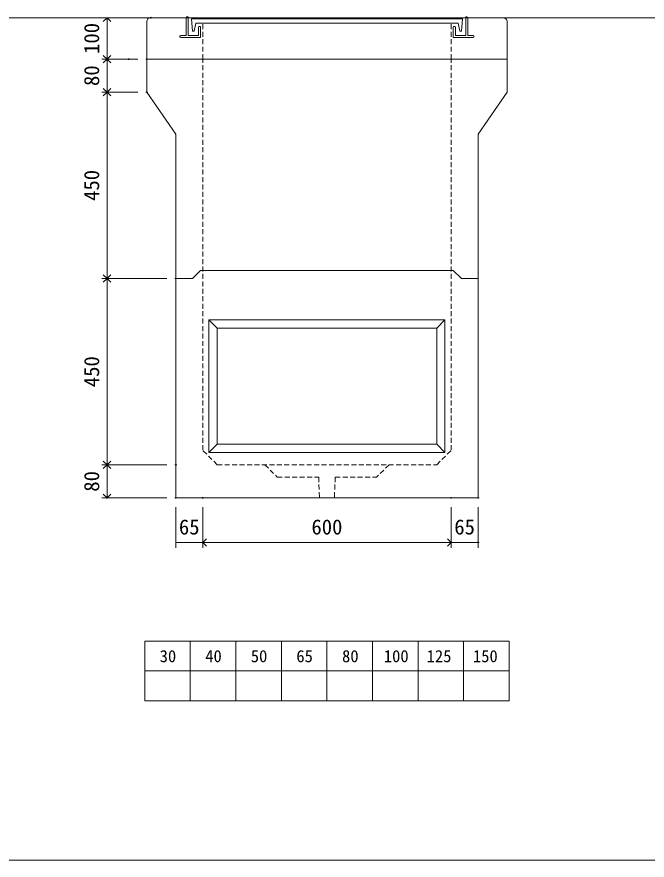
# Model space of a CAD drawing. Units: millimetres, scale not verified. Extents: x -4890 to 18495, y -2286 to 2286.
# Drawn here: x 1846 to 3368, y -1989 to 48 of the extents above; entities that cross this region are included whole.
import ezdxf
from ezdxf.enums import TextEntityAlignment as Align

# ---------------------------------------------------------------- set-up
doc = ezdxf.new("R2010")
doc.units = ezdxf.units.MM
doc.header["$LTSCALE"] = 10
doc.header["$PDMODE"] = 32
doc.header["$PDSIZE"] = 2
doc.linetypes.add('DASHED1', pattern=[1.8, 1.2, -0.6])
doc.layers.add('0-1_Defpoints', color=7, linetype='Continuous')
for name, color, linetype, lineweight in [('0-2_waku', 7, 'Continuous', 18), ('0-3_gaikei', 7, 'Continuous', 18), ('0-4_kakure', 7, 'DASHED1', 5), ('0-5_sunpou', 7, 'Continuous', 5), ('0-9_uchigawa', 6, 'Continuous', 18), ('0-B_futa', 3, 'Continuous', 18), ('0-C_GL', 4, 'Continuous', 18), ('0-E_文字１', 7, 'Continuous', 18)]:
    doc.layers.add(name, color=color, linetype=linetype, lineweight=lineweight)
doc.styles.add('ＭＳ ゴシック', font='')
doc.styles.get('ＭＳ ゴシック').set_extended_font_data('MS Gothic')

# ---------------------------------------------------------------- blocks, each defined once
blk = doc.blocks.new('D31')
at = {"layer": '0-1_Defpoints'}
for p in [(3677.32, 1104.36), (3742.32, 1104.36), (3742.32, 996.89)]:
    blk.add_point(p, dxfattribs=at)
at = {"layer": '0-5_sunpou'}
for p, q in [((3677.32, 1082.36), (3677.32, 983.89)), ((3742.32, 1082.36), (3742.32, 983.89)), ((3677.32, 996.89), (3742.32, 996.89))]:
    blk.add_line(p, q, dxfattribs=at)
at = {"layer": '0-5_sunpou', "style": 'ＭＳ ゴシック'}
blk.add_text('65', height=36.66, dxfattribs=at).set_placement((3684.82, 1004.89), align=Align.BOTTOM_LEFT)
blk = doc.blocks.new('_Open90')
at = {"layer": '0-5_sunpou'}
blk.add_line((0, 0), (-1, 0), dxfattribs=at)
blk.add_lwpolyline([(-0.5, 0.5), (0, 0), (-0.5, -0.5)], dxfattribs=at)
blk = doc.blocks.new('D32')
at = {"layer": '0-1_Defpoints'}
for p in [(3742.32, 1104.36), (4342.32, 1104.36), (4342.32, 996.89)]:
    blk.add_point(p, dxfattribs=at)
at = {"layer": '0-5_sunpou'}
for p, q in [((3742.32, 1082.36), (3742.32, 983.89)), ((4342.32, 1082.36), (4342.32, 983.89)), ((3760.32, 996.89), (4324.32, 996.89))]:
    blk.add_line(p, q, dxfattribs=at)
at = {"layer": '0-5_sunpou', "xscale": 18, "yscale": 18, "rotation": 180}
blk.add_blockref('_Open90', (3742.32, 996.89), dxfattribs=at)
at = {"layer": '0-5_sunpou', "xscale": 18, "yscale": 18}
blk.add_blockref('_Open90', (4342.32, 996.89), dxfattribs=at)
at = {"layer": '0-5_sunpou', "style": 'ＭＳ ゴシック'}
blk.add_text('600', height=36.66, dxfattribs=at).set_placement((4004.82, 1004.89), align=Align.BOTTOM_LEFT)
blk = doc.blocks.new('D33')
at = {"layer": '0-1_Defpoints'}
for p in [(4342.32, 1104.36), (4407.32, 1104.36), (4407.32, 996.89)]:
    blk.add_point(p, dxfattribs=at)
at = {"layer": '0-5_sunpou'}
for p, q in [((4342.32, 1082.36), (4342.32, 983.89)), ((4407.32, 1082.36), (4407.32, 983.89)), ((4342.32, 996.89), (4407.32, 996.89))]:
    blk.add_line(p, q, dxfattribs=at)
at = {"layer": '0-5_sunpou', "style": 'ＭＳ ゴシック'}
blk.add_text('65', height=36.66, dxfattribs=at).set_placement((4349.82, 1004.89), align=Align.BOTTOM_LEFT)
blk = doc.blocks.new('D34')
at = {"layer": '0-1_Defpoints'}
for p in [(3617.32, 2264.36), (3511.29, 2164.36), (3563.32, 2164.36)]:
    blk.add_point(p, dxfattribs=at)
at = {"layer": '0-5_sunpou'}
for p, q in [((3595.32, 2264.36), (3498.29, 2264.36)), ((3511.29, 2246.36), (3511.29, 2182.36)), ((3541.32, 2164.36), (3498.29, 2164.36))]:
    blk.add_line(p, q, dxfattribs=at)
at = {"layer": '0-5_sunpou', "xscale": 18, "yscale": 18}
for p, rotation in [((3511.29, 2264.36), 90), ((3511.29, 2164.36), 270)]:
    blk.add_blockref('_Open90', p, dxfattribs=dict(at, rotation=rotation))
at = {"layer": '0-5_sunpou', "style": 'ＭＳ ゴシック'}
blk.add_text('100', height=36.66, rotation=90, dxfattribs=at).set_placement((3503.29, 2176.86), align=Align.BOTTOM_LEFT)
blk = doc.blocks.new('D35')
at = {"layer": '0-1_Defpoints'}
for p in [(3607.32, 2164.36), (3511.29, 2084.36), (3607.32, 2084.36)]:
    blk.add_point(p, dxfattribs=at)
at = {"layer": '0-5_sunpou'}
for p, q in [((3585.32, 2164.36), (3498.29, 2164.36)), ((3511.29, 2146.36), (3511.29, 2102.36)), ((3585.32, 2084.36), (3498.29, 2084.36))]:
    blk.add_line(p, q, dxfattribs=at)
at = {"layer": '0-5_sunpou', "xscale": 18, "yscale": 18}
for p, rotation in [((3511.29, 2164.36), 90), ((3511.29, 2084.36), 270)]:
    blk.add_blockref('_Open90', p, dxfattribs=dict(at, rotation=rotation))
at = {"layer": '0-5_sunpou', "style": 'ＭＳ ゴシック'}
blk.add_text('80', height=36.66, rotation=90, dxfattribs=at).set_placement((3503.29, 2099.36), align=Align.BOTTOM_LEFT)
blk = doc.blocks.new('D36')
at = {"layer": '0-1_Defpoints'}
for p in [(3607.32, 2084.36), (3511.29, 1634.36), (3677.32, 1634.36)]:
    blk.add_point(p, dxfattribs=at)
at = {"layer": '0-5_sunpou'}
for p, q in [((3585.32, 2084.36), (3498.29, 2084.36)), ((3511.29, 2066.36), (3511.29, 1652.36)), ((3655.32, 1634.36), (3498.29, 1634.36))]:
    blk.add_line(p, q, dxfattribs=at)
at = {"layer": '0-5_sunpou', "xscale": 18, "yscale": 18}
for p, rotation in [((3511.29, 2084.36), 90), ((3511.29, 1634.36), 270)]:
    blk.add_blockref('_Open90', p, dxfattribs=dict(at, rotation=rotation))
at = {"layer": '0-5_sunpou', "style": 'ＭＳ ゴシック'}
blk.add_text('450', height=36.66, rotation=90, dxfattribs=at).set_placement((3503.29, 1821.86), align=Align.BOTTOM_LEFT)
blk = doc.blocks.new('D37')
at = {"layer": '0-1_Defpoints'}
for p in [(3677.32, 1634.36), (3511.29, 1184.36), (3677.32, 1184.36)]:
    blk.add_point(p, dxfattribs=at)
at = {"layer": '0-5_sunpou'}
for p, q in [((3655.32, 1634.36), (3498.29, 1634.36)), ((3511.29, 1616.36), (3511.29, 1202.36)), ((3655.32, 1184.36), (3498.29, 1184.36))]:
    blk.add_line(p, q, dxfattribs=at)
at = {"layer": '0-5_sunpou', "xscale": 18, "yscale": 18}
for p, rotation in [((3511.29, 1634.36), 90), ((3511.29, 1184.36), 270)]:
    blk.add_blockref('_Open90', p, dxfattribs=dict(at, rotation=rotation))
at = {"layer": '0-5_sunpou', "style": 'ＭＳ ゴシック'}
blk.add_text('450', height=36.66, rotation=90, dxfattribs=at).set_placement((3503.29, 1371.86), align=Align.BOTTOM_LEFT)
blk = doc.blocks.new('D38')
at = {"layer": '0-1_Defpoints'}
for p in [(3677.32, 1184.36), (3511.29, 1104.36), (3677.32, 1104.36)]:
    blk.add_point(p, dxfattribs=at)
at = {"layer": '0-5_sunpou'}
for p, q in [((3655.32, 1184.36), (3498.29, 1184.36)), ((3511.29, 1166.36), (3511.29, 1122.36)), ((3655.32, 1104.36), (3498.29, 1104.36))]:
    blk.add_line(p, q, dxfattribs=at)
at = {"layer": '0-5_sunpou', "xscale": 18, "yscale": 18}
for p, rotation in [((3511.29, 1184.36), 90), ((3511.29, 1104.36), 270)]:
    blk.add_blockref('_Open90', p, dxfattribs=dict(at, rotation=rotation))
at = {"layer": '0-5_sunpou', "style": 'ＭＳ ゴシック'}
blk.add_text('80', height=36.66, rotation=90, dxfattribs=at).set_placement((3503.29, 1119.36), align=Align.BOTTOM_LEFT)

msp = doc.modelspace()

# ---------------------------------------------------------------- linework, layer by layer
at = {"layer": '0-2_waku'}
for p, q in [((2155, -1459.66), (2155, -1603.66)), ((2155, -1459.66), (2155, -1603.66)), ((2155, -1459.66), (2155, -1603.66)), ((2155, -1459.66), (2155, -1603.66)), ((2155, -1459.66), (3035, -1459.66)), ((2265, -1459.66), (2265, -1603.66)), ((2375, -1459.66), (2375, -1603.66)), ((2375, -1459.66), (2375, -1603.66)), ((2485, -1459.66), (2485, -1603.66)), ((2595, -1459.66), (2595, -1603.66)), ((2705, -1459.66), (2705, -1603.66)), ((2815, -1459.66), (2815, -1603.66)), ((2925, -1459.66), (2925, -1603.66)), ((3035, -1459.66), (3035, -1603.66)), ((2155, -1531.66), (3035, -1531.66)), ((2155, -1603.66), (3035, -1603.66)), ((-1230, -1988.66), (4890, -1988.66)), ((-1230, -1988.66), (4890, -1988.66))]:
    msp.add_line(p, q, dxfattribs=at)
at = {"layer": '0-3_gaikei'}
for p, q in [((2170, 46.34), (2255, 46.34)), ((2935, 46.34), (3020, 46.34)), ((2160, -53.66), (2160, 36.34)), ((3030, -53.66), (3030, 36.34)), ((2160, -53.66), (2160, -133.66)), ((2160, -53.66), (3030, -53.66)), ((3030, -53.66), (3030, -133.66)), ((2230, -234.66), (2160, -133.66)), ((2960, -234.66), (3030, -133.66)), ((2230, -1113.66), (2230, -234.66)), ((2960, -234.66), (2960, -283.66)), ((2960, -1113.66), (2960, -234.66)), ((2290, -564.66), (2270, -583.66)), ((2290, -564.66), (2270, -583.66)), ((2290, -564.66), (2270, -583.66)), ((2290, -564.66), (2900, -564.66)), ((2920, -583.66), (2900, -564.66)), ((2230, -583.66), (2270, -583.66)), ((2230, -583.66), (2270, -583.66)), ((2230, -583.66), (2270, -583.66)), ((2920, -583.66), (2960, -583.66)), ((2960, -583.66), (2920, -583.66)), ((2960, -583.66), (2920, -583.66)), ((2960, -583.66), (2920, -583.66)), ((2230, -1113.66), (2960, -1113.66)), ((2230, -1113.66), (2960, -1113.66))]:
    msp.add_line(p, q, dxfattribs=at)
for points in [[(2920, -583.66), (2900, -564.66), (2920, -583.66)], [(2920, -583.66), (2960, -583.66), (2920, -583.66)]]:
    msp.add_lwpolyline(points, dxfattribs=at)
for centre, radius, start, end in [((2169.42, 36.92), 9.44, 86.47383, 183.52617), ((3020.33, 36.67), 9.68, 358.04251, 91.95749)]:
    msp.add_arc(centre, radius, start, end, dxfattribs=at)
at = {"layer": '0-4_kakure'}
for p, q in [((2295, -53.66), (2295, 32.84)), ((2895, -53.66), (2895, 32.84)), ((2295, -998.66), (2295, -53.66)), ((2895, -998.66), (2895, -53.66)), ((2330, -1033.66), (2295, -998.66)), ((2860, -1033.66), (2895, -998.66)), ((2330, -1033.66), (2860, -1033.66)), ((2445, -1033.66), (2475, -1063.66)), ((2745, -1033.66), (2715, -1063.66)), ((2615, -1063.66), (2613, -1113.66)), ((2615, -1063.66), (2715, -1063.66))]:
    msp.add_line(p, q, dxfattribs=at)
msp.add_lwpolyline([(2475, -1063.66), (2575, -1063.66), (2577, -1113.66)], dxfattribs=at)
at = {"layer": '0-9_uchigawa'}
for p, q in [((2310, -683.66), (2310, -1003.66)), ((2310, -683.66), (2880, -683.66)), ((2310, -683.66), (2330, -703.66)), ((2860, -703.66), (2880, -683.66)), ((2880, -683.66), (2880, -1003.66)), ((2330, -703.66), (2330, -983.66)), ((2330, -703.66), (2330, -983.66)), ((2330, -703.66), (2860, -703.66)), ((2860, -703.66), (2860, -983.66)), ((2860, -703.66), (2860, -983.66)), ((2310, -1003.66), (2330, -983.66)), ((2330, -983.66), (2595, -983.66)), ((2595, -983.66), (2860, -983.66)), ((2880, -1003.66), (2860, -983.66)), ((2310, -1003.66), (2595, -1003.66)), ((2595, -1003.66), (2880, -1003.66))]:
    msp.add_line(p, q, dxfattribs=at)
at = {"layer": '0-B_futa'}
for p, q in [((2255, 46.34), (2255, 3.34)), ((2257, 48.34), (2260, 48.34)), ((2260, 48.34), (2260, 3.34)), ((2267.81, 43.84), (2922.14, 43.84)), ((2267.81, 43.84), (2270.3, 13.84)), ((2922.14, 43.84), (2919.89, 13.84)), ((2930, 48.34), (2930, 3.34)), ((2930, 48.34), (2933, 48.34)), ((2935, 46.34), (2935, 3.34)), ((2278.33, 32.84), (2274.01, 13.84)), ((2278.33, 32.84), (2911.67, 32.84)), ((2285, 23.34), (2285, 3.34)), ((2287, 25.34), (2288, 25.34)), ((2290, 23.34), (2290, -1.66)), ((2900, 23.34), (2900, -1.66)), ((2903, 25.34), (2902, 25.34)), ((2905, 23.34), (2905, 3.34)), ((2911.67, 32.84), (2915.99, 13.84)), ((2240, 1.34), (2240, 0.34)), ((2242, 3.34), (2255, 3.34)), ((2260, 3.34), (2285, 3.34)), ((2270.3, 13.84), (2274.01, 13.84)), ((2930, 3.34), (2905, 3.34)), ((2919.89, 13.84), (2915.99, 13.84)), ((2948, 3.34), (2935, 3.34)), ((2950, 1.34), (2950, 0.34)), ((2290, -1.66), (2242, -1.66)), ((2900, -1.66), (2948, -1.66))]:
    msp.add_line(p, q, dxfattribs=at)
for centre, start, end in [((2257, 46.34), 90, 180), ((2933, 46.34), 0, 90), ((2287, 23.34), 90, 180), ((2288, 23.34), 0, 90), ((2902, 23.34), 90, 180), ((2903, 23.34), 0, 90), ((2242, 1.34), 90, 180), ((2242, 0.34), 180, 270), ((2948, 1.34), 0, 90), ((2948, 0.34), 270, 0)]:
    msp.add_arc(centre, 2, start, end, dxfattribs=at)
at = {"layer": '0-C_GL'}
msp.add_line((-1230, 46.34), (4890, 46.34), dxfattribs=at)

# ---------------------------------------------------------------- block references
at = {"layer": '0-5_sunpou'}
for name in ['D34', 'D35', 'D36', 'D37', 'D38', 'D31', 'D32', 'D33']:
    msp.add_blockref(name, (-1447.32, -2218.02), dxfattribs=at)

# ---------------------------------------------------------------- texts
at = {"layer": '0-E_文字１', "style": 'ＭＳ ゴシック'}
for s, p in [('30', (2191.07, -1519.36)), ('40', (2301.07, -1519.36)), ('50', (2411.07, -1519.36)), ('65', (2521.07, -1519.36)), ('80', (2631.47, -1519.36)), ('100', (2732.35, -1519.36)), ('125', (2835.74, -1519.36)), ('150', (2947.5, -1519.36))]:
    msp.add_text(s, height=29.33, dxfattribs=at).set_placement(p, align=Align.BOTTOM_LEFT)

doc.saveas('drawing.dxf')
